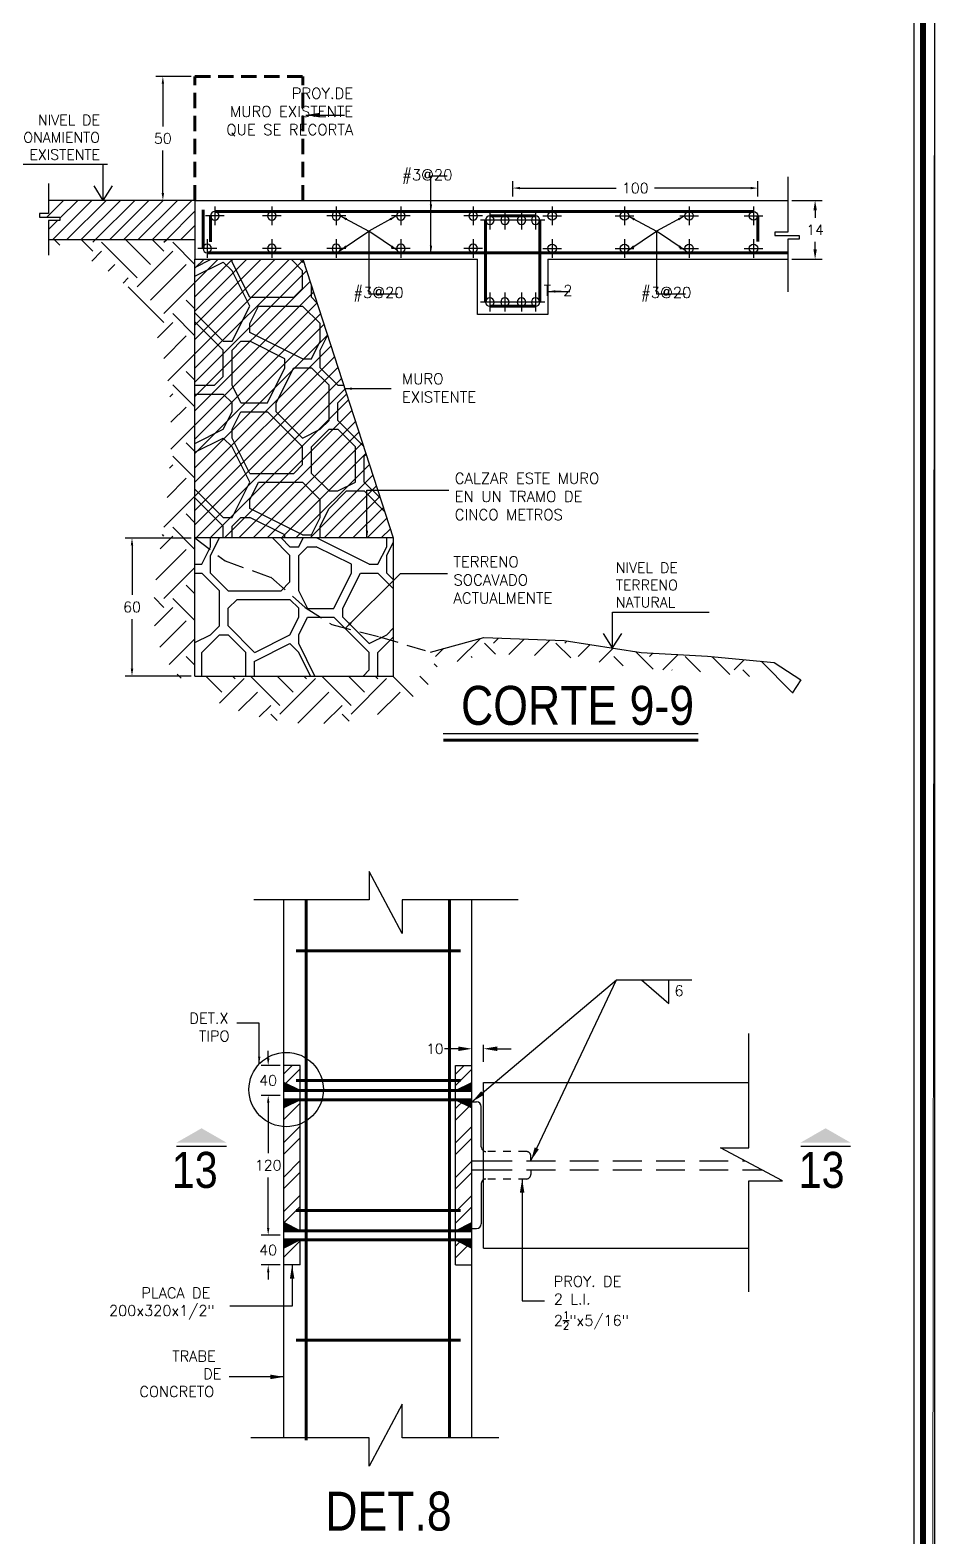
# Model space of a CAD drawing. Header units: millimetres. Extents: x -478 to -58, y -79 to 80.
# Drawn here: x -359.53 to -347.75, y 34.3 to 53.93 of the extents above; entities that cross this region are included whole.
import ezdxf

# ---------------------------------------------------------------- set-up
doc = ezdxf.new("R2010")
doc.units = ezdxf.units.MM
doc.header["$MEASUREMENT"] = 0
doc.linetypes.add('DASHED2', pattern=[0.375, 0.25, -0.125])
doc.linetypes.add('HIDDEN', pattern=[0.375, 0.25, -0.125])
doc.layers.get('Defpoints').update_dxf_attribs({"color": 71})
for name, color, linetype in [('ACERO', 40, 'Continuous'), ('cimentacion', 2, 'Continuous'), ('L1', 1, 'Continuous'), ('MUROS', 4, 'Continuous'), ('texto', 5, 'Continuous')]:
    doc.layers.add(name, color=color, linetype=linetype)
doc.layers.add('cajones', color=150, linetype='Continuous', lineweight=0)
doc.styles.add('GRAN', font='swissck.ttf', dxfattribs={"height": 0.3})
doc.styles.add('PEQ', font='simplex.shx', dxfattribs={"height": 0.09})
doc.styles.add('ROMANS', font='simplex.shx')
doc.dimstyles.new('STANDARD$0', dxfattribs={"dimtxt": 0.135, "dimasz": 0.095, "dimexe": 0.09, "dimexo": 0.05, "dimgap": 0.09, "dimtad": 0, "dimtih": 1, "dimtoh": 1, "dimdec": 0, "dimlfac": 100, "dimzin": 0, "dimdsep": 46, "dimtxsty": 'ROMANS', "dimcen": 0.09, "dimclrd": 1, "dimclre": 1, "dimclrt": 5, "dimadec": 0, "dimazin": 0, "dimtfac": 1, "dimtdec": 0, "dimtofl": 0, "dimtmove": 0, "dimatfit": 1, "dimfxl": 1, "dimtolj": 1, "dimtzin": 0, "dimarcsym": 0})
doc.dimstyles.new('STANDARD$7', dxfattribs={"dimtxt": 0.6, "dimasz": 0.09, "dimexe": 0.18, "dimexo": 0.0625, "dimgap": 0.09, "dimtad": 0, "dimtih": 1, "dimtoh": 1, "dimzin": 0, "dimdsep": 46, "dimtxsty": 'PEQ', "dimcen": 0.09, "dimclrd": 1, "dimclre": 1, "dimadec": 0, "dimazin": 0, "dimtfac": 1, "dimtdec": 4, "dimtofl": 0, "dimtmove": 0, "dimatfit": 1, "dimfxl": 1, "dimtolj": 1, "dimtzin": 0, "dimarcsym": 0})
pattern_1 = [(45, (19.0091, -2.66514), (-0.092807765, 0.092807765), [])]
pattern_2 = [(45, (19.0091, -2.66514), (6e-17, 0.9280777), [0.65625, -0.65625]), (45, (18.8351, -2.4911), (6e-17, 0.9280777), [0.65625, -0.65625]), (45, (18.66107, -2.3171), (6e-17, 0.9280777), [0.65625, -0.65625]), (135, (18.66107, -2.2011), (-0.9280777, 1e-16), [0.65625, -0.65625]), (135, (18.8351, -2.0271), (-0.9280777, 1e-16), [0.65625, -0.65625]), (135, (19.0091, -1.8531), (-0.9280777, 1e-16), [0.65625, -0.65625])]
pattern_3 = [(45, (113.16486, 4.5333), (-0.22413075, 0.22413075), []), (45, (113.31428, 4.5333), (-0.22413075, 0.22413075), [])]

# ---------------------------------------------------------------- blocks, each defined once
blk = doc.blocks.new('VAR')
at = {"layer": 'ACERO', "color": 4}
for p, q in [((-0.121, 0), (0.121, 0)), ((0, 0.121), (0, -0.121))]:
    blk.add_line(p, q, dxfattribs=at)
at = {"layer": 'ACERO'}
blk.add_circle((0, 0), 0.0548, dxfattribs=at)
blk = doc.blocks.new('*D224')
at = {"layer": 'Defpoints', "color": 0}
for p in [(-349.664, 51.711), (-349.309, 51.711), (-349.664, 50.943)]:
    blk.add_point(p, dxfattribs=at)
at = {"layer": 'texto', "color": 1, "lineweight": -2}
for p, q in [((-349.614, 51.711), (-349.219, 51.711)), ((-349.309, 51.581), (-349.309, 51.482)), ((-349.309, 51.073), (-349.309, 51.172)), ((-349.614, 50.943), (-349.219, 50.943))]:
    blk.add_line(p, q, dxfattribs=at)
at = {"layer": 'texto', "color": 1}
for points in [[(-349.331, 51.581), (-349.287, 51.581), (-349.309, 51.711)], [(-349.331, 51.073), (-349.287, 51.073), (-349.309, 50.943)]]:
    blk.add_solid(points, dxfattribs=at)
at = {"layer": 'texto', "insert": (-349.309, 51.327), "char_height": 0.09, "attachment_point": 5, "style": 'PEQ'}
blk.add_mtext('\\A1;{\\H1.4444x;14}', dxfattribs=at)
blk = doc.blocks.new('*D225')
at = {"layer": 'Defpoints', "color": 0}
for p in [(-357.804, 53.324), (-357.386, 53.324), (-357.386, 51.711)]:
    blk.add_point(p, dxfattribs=at)
at = {"layer": 'L1', "color": 1, "lineweight": -2}
for p, q in [((-357.436, 53.324), (-357.894, 53.324)), ((-357.804, 53.229), (-357.804, 52.675)), ((-357.804, 51.806), (-357.804, 52.36)), ((-357.436, 51.711), (-357.894, 51.711))]:
    blk.add_line(p, q, dxfattribs=at)
at = {"layer": 'L1', "color": 1}
for points in [[(-357.82, 53.229), (-357.788, 53.229), (-357.804, 53.324)], [(-357.82, 51.806), (-357.788, 51.806), (-357.804, 51.711)]]:
    blk.add_solid(points, dxfattribs=at)
at = {"layer": 'L1', "color": 5, "insert": (-357.804, 52.517), "char_height": 0.135, "attachment_point": 5, "style": 'ROMANS'}
blk.add_mtext('\\A1;50', dxfattribs=at)
blk = doc.blocks.new('*D226')
at = {"layer": 'Defpoints', "color": 0}
for p in [(-350.055, 51.871), (-353.248, 51.711), (-350.055, 51.711)]:
    blk.add_point(p, dxfattribs=at)
at = {"layer": 'L1', "color": 1, "lineweight": -2}
for p, q in [((-353.248, 51.761), (-353.248, 51.961)), ((-353.153, 51.871), (-351.902, 51.871)), ((-350.15, 51.871), (-351.401, 51.871)), ((-350.055, 51.761), (-350.055, 51.961))]:
    blk.add_line(p, q, dxfattribs=at)
at = {"layer": 'L1', "color": 1}
for points in [[(-353.153, 51.886), (-353.153, 51.855), (-353.248, 51.871)], [(-350.15, 51.886), (-350.15, 51.855), (-350.055, 51.871)]]:
    blk.add_solid(points, dxfattribs=at)
at = {"layer": 'L1', "color": 5, "insert": (-351.652, 51.871), "char_height": 0.135, "attachment_point": 5, "style": 'ROMANS'}
blk.add_mtext('\\A1;100', dxfattribs=at)
blk = doc.blocks.new('*D227')
at = {"layer": 'Defpoints', "color": 0}
for p in [(-358.206, 47.312), (-357.386, 47.312), (-357.386, 45.513)]:
    blk.add_point(p, dxfattribs=at)
at = {"layer": 'L1', "color": 1, "lineweight": -2}
for p, q in [((-357.436, 47.312), (-358.296, 47.312)), ((-358.206, 47.217), (-358.206, 46.57)), ((-358.206, 45.608), (-358.206, 46.255)), ((-357.436, 45.513), (-358.296, 45.513))]:
    blk.add_line(p, q, dxfattribs=at)
at = {"layer": 'L1', "color": 1}
for points in [[(-358.222, 47.217), (-358.19, 47.217), (-358.206, 47.312)], [(-358.222, 45.608), (-358.19, 45.608), (-358.206, 45.513)]]:
    blk.add_solid(points, dxfattribs=at)
at = {"layer": 'L1', "color": 5, "insert": (-358.206, 46.413), "char_height": 0.135, "attachment_point": 5, "style": 'ROMANS'}
blk.add_mtext('\\A1;60', dxfattribs=at)
blk = doc.blocks.new('*D244')
at = {"layer": 'Defpoints', "color": 0}
for p in [(-353.778, 40.658), (-353.778, 40.425), (-353.629, 40.425)]:
    blk.add_point(p, dxfattribs=at)
at = {"layer": 'texto', "color": 1, "lineweight": -2}
for p, q in [((-353.958, 40.658), (-354.138, 40.658)), ((-353.778, 40.488), (-353.778, 40.708)), ((-353.629, 40.488), (-353.629, 40.708)), ((-353.449, 40.658), (-353.269, 40.658))]:
    blk.add_line(p, q, dxfattribs=at)
at = {"layer": 'texto', "color": 1}
for points in [[(-353.958, 40.688), (-353.958, 40.628), (-353.778, 40.658)], [(-353.449, 40.688), (-353.449, 40.628), (-353.629, 40.658)]]:
    blk.add_solid(points, dxfattribs=at)
at = {"layer": 'texto', "insert": (-354.261, 40.658), "char_height": 0.09, "attachment_point": 5, "style": 'PEQ'}
blk.add_mtext('\\A1;{\\H1.4444x;10}', dxfattribs=at)
blk = doc.blocks.new('*D245')
at = {"layer": 'Defpoints', "color": 0}
for p in [(-356.432, 40.44), (-356.227, 40.44), (-356.227, 40.051)]:
    blk.add_point(p, dxfattribs=at)
at = {"layer": 'L1', "color": 1, "lineweight": -2}
for p, q in [((-356.277, 40.44), (-356.522, 40.44)), ((-356.432, 40.535), (-356.432, 40.63)), ((-356.277, 40.051), (-356.522, 40.051)), ((-356.432, 39.956), (-356.432, 39.861))]:
    blk.add_line(p, q, dxfattribs=at)
at = {"layer": 'L1', "color": 1}
for points in [[(-356.448, 40.535), (-356.416, 40.535), (-356.432, 40.44)], [(-356.448, 39.956), (-356.416, 39.956), (-356.432, 40.051)]]:
    blk.add_solid(points, dxfattribs=at)
at = {"layer": 'L1', "color": 5, "insert": (-356.432, 40.245), "char_height": 0.135, "attachment_point": 5, "style": 'ROMANS'}
blk.add_mtext('\\A1;40', dxfattribs=at)
blk = doc.blocks.new('*D246')
at = {"layer": 'Defpoints', "color": 0}
for p in [(-356.227, 38.23), (-356.432, 37.841), (-356.227, 37.841)]:
    blk.add_point(p, dxfattribs=at)
at = {"layer": 'L1', "color": 1, "lineweight": -2}
for p, q in [((-356.432, 38.325), (-356.432, 38.42)), ((-356.277, 38.23), (-356.522, 38.23)), ((-356.277, 37.841), (-356.522, 37.841)), ((-356.432, 37.746), (-356.432, 37.651))]:
    blk.add_line(p, q, dxfattribs=at)
at = {"layer": 'L1', "color": 1}
for points in [[(-356.448, 38.325), (-356.416, 38.325), (-356.432, 38.23)], [(-356.448, 37.746), (-356.416, 37.746), (-356.432, 37.841)]]:
    blk.add_solid(points, dxfattribs=at)
at = {"layer": 'L1', "color": 5, "insert": (-356.432, 38.036), "char_height": 0.135, "attachment_point": 5, "style": 'ROMANS'}
blk.add_mtext('\\A1;40', dxfattribs=at)
blk = doc.blocks.new('*D247')
at = {"layer": 'Defpoints', "color": 0}
for p in [(-356.287, 40.051), (-356.432, 38.23), (-356.287, 38.23)]:
    blk.add_point(p, dxfattribs=at)
at = {"layer": 'L1', "color": 1, "lineweight": -2}
for p, q in [((-356.337, 40.051), (-356.522, 40.051)), ((-356.432, 39.956), (-356.432, 39.298)), ((-356.432, 38.325), (-356.432, 38.983)), ((-356.337, 38.23), (-356.522, 38.23))]:
    blk.add_line(p, q, dxfattribs=at)
at = {"layer": 'L1', "color": 1}
for points in [[(-356.448, 39.956), (-356.416, 39.956), (-356.432, 40.051)], [(-356.448, 38.325), (-356.416, 38.325), (-356.432, 38.23)]]:
    blk.add_solid(points, dxfattribs=at)
at = {"layer": 'L1', "color": 5, "insert": (-356.432, 39.14), "char_height": 0.135, "attachment_point": 5, "style": 'ROMANS'}
blk.add_mtext('\\A1;120', dxfattribs=at)

msp = doc.modelspace()

# ---------------------------------------------------------------- hatches: boundary and pattern name
at = {"layer": 'L1'}
h = msp.add_hatch(dxfattribs=at)
h.set_pattern_fill('ANSI31', color=256, scale=1.05, style=0)
h.set_pattern_definition(pattern_1)
h.paths.add_polyline_path([(-357.38572, 51.19549), (-357.38572, 51.71068), (-359.29367, 51.71068), (-359.29367, 51.53877), (-359.41215, 51.53877), (-359.41215, 51.49341), (-359.14772, 51.49341), (-359.14772, 51.44805), (-359.29367, 51.44805), (-359.29367, 51.19549)])
h = msp.add_hatch(dxfattribs=at)
h.set_pattern_fill('EARTH', color=256, scale=2.625, angle=45, style=0)
h.set_pattern_definition(pattern_2)
edge = h.paths.add_edge_path()
edge.add_line((-357.38572, 50.94316), (-357.38572, 51.19549))
edge.add_line((-357.38572, 51.19549), (-359.29367, 51.19549))
edge.add_spline(control_points=[(-359.29367, 51.19549), (-358.953, 51.04155), (-357.5015, 50.38561), (-357.68189, 47.93906), (-358.19859, 45.10969), (-355.3226, 44.54333), (-354.371, 45.37943), (-354.21915, 45.51285)], knot_values=[0, 0, 0, 0, 1.07417212, 4.57683931, 5.91785035, 9.12739516, 9.73679273, 9.73679273, 9.73679273, 9.73679273], degree=3, periodic=0)
edge.add_line((-354.21915, 45.51285), (-357.38572, 45.51285))
edge.add_line((-357.38572, 45.51285), (-357.38572, 50.94316))
h = msp.add_hatch(dxfattribs=at)
h.set_pattern_fill('MOSAIC', color=256, scale=2.29425, style=0, pattern_type=2)
h.set_pattern_definition([(0, (20.615, -2.5504), (2.29425, 2.29425), [0.1147125, -0.1147125, 0.229425, -1.8354]), (0, (19.6974, -2.4357), (2.29425, 2.29425), [0.573562, -1.720687]), (0, (19.5827, -2.321), (2.29425, 2.29425), [0.573562, -1.720687]), (0, (20.615, -1.7474), (2.29425, 2.29425), [0.114712, -2.179537]), (0, (19.468, -1.518), (2.29425, 2.29425), [0.344137, -1.950112]), (0, (19.468, -1.4033), (2.29425, 2.29425), [0.344137, -1.950112]), (0, (20.8445, -1.2886), (2.29425, 2.29425), [0.688275, -1.605975]), (0, (20.7298, -1.1739), (2.29425, 2.29425), [0.688275, -1.605975]), (0, (20.1562, -0.9444), (2.29425, 2.29425), [0.229425, -2.064825]), (0, (20.271, -0.8297), (2.29425, 2.29425), [0.114712, -2.179537]), (0, (19.2385, -0.6003), (2.29425, 2.29425), [0.1147125, -0.1147125, 0.1147125, -1.9501125]), (90, (19.2385, -1.0592), (-2.29425, 2.29425), [0.344137, -1.950112]), (90, (19.3532, -1.8621), (-2.29425, 2.29425), [0.1147125, -0.229425, 0.1147125, -0.229425, 0.45885, -1.147125]), (90, (19.5827, -0.4856), (-2.29425, 2.29425), [0.114712, -2.179537]), (90, (19.9268, -1.518), (-2.29425, 2.29425), [0.114712, -2.179537]), (90, (20.0415, -0.9444), (-2.29425, 2.29425), [0.114712, -2.179537]), (90, (20.271, -2.2063), (-2.29425, 2.29425), [0.229425, -2.064825]), (90, (20.3856, -2.321), (-2.29425, 2.29425), [0.344137, -1.950112]), (90, (20.5004, -0.9444), (-2.29425, 2.29425), [0.229425, -0.1147125, 0.229425, -1.7206875]), (90, (20.615, -1.6327), (-2.29425, 2.29425), [0.45885, -1.8354]), (90, (20.7298, -1.6327), (-2.29425, 2.29425), [0.229425, -2.064825]), (90, (20.9592, -2.4357), (-2.29425, 2.29425), [0.45885, -1.8354]), (90, (21.074, -2.4357), (-2.29425, 2.29425), [0.344137, -1.950112]), (45, (20.1562, -2.321), (3e-16, 2.29425), [0.162228, -3.082332]), (45, (20.5004, -1.7474), (3e-16, 2.29425), [0.162228, -3.082332]), (45, (20.7298, -1.4033), (3e-16, 2.29425), [0.162228, -3.082332]), (45, (19.1238, -1.1739), (3e-16, 2.29425), [0.162228, -3.082332]), (45, (19.3532, -0.715), (3e-16, 2.29425), [0.162228, -3.082332]), (45, (20.3856, -1.9769), (3e-16, 2.29425), [0.324455, -2.920104]), (45, (20.615, -0.4856), (3e-16, 2.29425), [0.324455, -2.920104]), (135, (20.5004, -2.6651), (-2.29425, 3e-16), [0.324455, -2.920104]), (135, (20.615, -2.5504), (-2.29425, 3e-16), [0.324455, -2.920104]), (135, (20.9592, -1.9769), (-2.29425, 3e-16), [0.324455, -2.920104]), (135, (20.615, -1.1739), (-2.29425, 3e-16), [0.324455, -2.920104]), (135, (20.7298, -1.1739), (-2.29425, 3e-16), [0.324455, -2.920104]), (135, (20.271, -1.8621), (-2.29425, 3e-16), [0.486684, -2.757876]), (135, (21.074, -1.9769), (-2.29425, 3e-16), [0.486684, -2.757876]), (135, (20.271, -1.9769), (-2.29425, 3e-16), [0.648912, -2.595648]), (135, (19.2385, -0.6003), (-2.29425, 3e-16), [0.648912, -2.595648]), (135, (19.2385, -0.715), (-2.29425, 3e-16), [0.648912, -2.595648]), (135, (19.3532, -1.9769), (-2.29425, 3e-16), [0.162228, -3.082332]), (135, (19.3532, -1.4033), (-2.29425, 3e-16), [0.162228, -3.082332]), (26.56505, (20.7298, -2.5504), (2.29425, 9e-10), [0.256505, -4.873594]), (26.56505, (20.2709, -1.8621), (2.29425, 9e-10), [0.256505, -4.873594]), (26.56505, (21.0739, -2.0916), (2.29425, 9e-10), [0.51301, -4.617089]), (26.56505, (21.0739, -1.9769), (2.29425, 9e-10), [0.51301, -4.617089]), (63.43495, (20.3856, -0.8297), (1e-10, 2.29425), [0.256497, -2.5649715, 0.512994, -1.795636]), (63.43495, (19.2385, -1.7474), (1e-10, 2.29425), [0.256505, -4.873594]), (63.43495, (19.5827, -2.6651), (1e-10, 2.29425), [0.256505, -4.873594]), (63.43495, (19.3532, -1.7474), (1e-10, 2.29425), [0.256505, -4.873594]), (63.43495, (20.5004, -0.715), (1e-10, 2.29425), [0.256505, -4.873594]), (63.43495, (20.3856, -0.8297), (1e-10, 2.29425), [0.256505, -4.873594]), (63.43495, (19.9268, -1.4033), (1e-10, 2.29425), [0.51301, -4.617089]), (63.43495, (19.8121, -1.4033), (1e-10, 2.29425), [0.51301, -4.617089]), (116.56505, (19.4679, -1.4033), (-9e-10, 2.29425), [0.256505, -4.873594]), (116.56505, (19.5827, -2.4357), (-9e-10, 2.29425), [0.51301, -4.617089]), (116.56505, (19.5827, -2.321), (-9e-10, 2.29425), [0.51301, -4.617089]), (153.43495, (20.0415, -0.8297), (-2.29425, 1e-10), [0.51301, -4.617089]), (153.43495, (20.2709, -0.8297), (-2.29425, 1e-10), [0.769515, -4.360584])])
h.paths.add_polyline_path([(-357.38572, 47.31231), (-354.80321, 47.31231), (-355.98168, 50.94316), (-357.38572, 50.94316)])
h = msp.add_hatch(dxfattribs=at)
h.set_pattern_fill('ANSI31', color=256, scale=1.05, style=0)
h.set_pattern_definition(pattern_1)
h.paths.add_polyline_path([(-357.38572, 47.31231), (-354.80321, 47.31231), (-355.98168, 50.94316), (-357.38572, 50.94316)])
h = msp.add_hatch(dxfattribs=at)
h.set_pattern_fill('MOSAIC', color=256, scale=2.29425, style=0, pattern_type=2)
h.set_pattern_definition([(0, (51.3074, 8.539), (2.29425, 2.29425), [0.1147125, -0.1147125, 0.229425, -1.8354]), (0, (50.3897, 8.6537), (2.29425, 2.29425), [0.573562, -1.720687]), (0, (50.275, 8.7684), (2.29425, 2.29425), [0.573562, -1.720687]), (0, (51.3074, 9.342), (2.29425, 2.29425), [0.114712, -2.179537]), (0, (50.1603, 9.5714), (2.29425, 2.29425), [0.344137, -1.950112]), (0, (50.1603, 9.686), (2.29425, 2.29425), [0.344137, -1.950112]), (0, (51.5369, 9.8008), (2.29425, 2.29425), [0.688275, -1.605975]), (0, (51.4222, 9.9155), (2.29425, 2.29425), [0.688275, -1.605975]), (0, (50.8486, 10.145), (2.29425, 2.29425), [0.229425, -2.064825]), (0, (50.9633, 10.2597), (2.29425, 2.29425), [0.114712, -2.179537]), (0, (49.931, 10.489), (2.29425, 2.29425), [0.1147125, -0.1147125, 0.1147125, -1.9501125]), (90, (49.931, 10.0302), (-2.29425, 2.29425), [0.344137, -1.950112]), (90, (50.0456, 9.2273), (-2.29425, 2.29425), [0.1147125, -0.229425, 0.1147125, -0.229425, 0.45885, -1.147125]), (90, (50.275, 10.6038), (-2.29425, 2.29425), [0.114712, -2.179537]), (90, (50.6192, 9.5714), (-2.29425, 2.29425), [0.114712, -2.179537]), (90, (50.7339, 10.145), (-2.29425, 2.29425), [0.114712, -2.179537]), (90, (50.9633, 8.8831), (-2.29425, 2.29425), [0.229425, -2.064825]), (90, (51.078, 8.7684), (-2.29425, 2.29425), [0.344137, -1.950112]), (90, (51.1927, 10.145), (-2.29425, 2.29425), [0.229425, -0.1147125, 0.229425, -1.7206875]), (90, (51.3074, 9.4567), (-2.29425, 2.29425), [0.45885, -1.8354]), (90, (51.4222, 9.4567), (-2.29425, 2.29425), [0.229425, -2.064825]), (90, (51.6516, 8.6537), (-2.29425, 2.29425), [0.45885, -1.8354]), (90, (51.7663, 8.6537), (-2.29425, 2.29425), [0.344137, -1.950112]), (45, (50.8486, 8.7684), (3e-16, 2.29425), [0.162228, -3.082332]), (45, (51.1927, 9.342), (3e-16, 2.29425), [0.162228, -3.082332]), (45, (51.4222, 9.6861), (3e-16, 2.29425), [0.162228, -3.082332]), (45, (49.8162, 9.9155), (3e-16, 2.29425), [0.162228, -3.082332]), (45, (50.0456, 10.3744), (3e-16, 2.29425), [0.162228, -3.082332]), (45, (51.078, 9.1125), (3e-16, 2.29425), [0.324455, -2.920104]), (45, (51.3074, 10.6038), (3e-16, 2.29425), [0.324455, -2.920104]), (135, (51.1927, 8.4243), (-2.29425, 3e-16), [0.324455, -2.920104]), (135, (51.3074, 8.539), (-2.29425, 3e-16), [0.324455, -2.920104]), (135, (51.6516, 9.1125), (-2.29425, 3e-16), [0.324455, -2.920104]), (135, (51.3074, 9.9155), (-2.29425, 3e-16), [0.324455, -2.920104]), (135, (51.4222, 9.9155), (-2.29425, 3e-16), [0.324455, -2.920104]), (135, (50.9633, 9.2273), (-2.29425, 3e-16), [0.486684, -2.757876]), (135, (51.7663, 9.1125), (-2.29425, 3e-16), [0.486684, -2.757876]), (135, (50.9633, 9.1125), (-2.29425, 3e-16), [0.648912, -2.595648]), (135, (49.9309, 10.4891), (-2.29425, 3e-16), [0.648912, -2.595648]), (135, (49.9309, 10.3744), (-2.29425, 3e-16), [0.648912, -2.595648]), (135, (50.0456, 9.1125), (-2.29425, 3e-16), [0.162228, -3.082332]), (135, (50.0456, 9.6861), (-2.29425, 3e-16), [0.162228, -3.082332]), (26.56505, (51.4222, 8.539), (2.29425, 9e-10), [0.256505, -4.873594]), (26.56505, (50.9633, 9.2273), (2.29425, 9e-10), [0.256505, -4.873594]), (26.56505, (51.7663, 8.9978), (2.29425, 9e-10), [0.51301, -4.617089]), (26.56505, (51.7663, 9.1125), (2.29425, 9e-10), [0.51301, -4.617089]), (63.43495, (51.078, 10.2597), (1e-10, 2.29425), [0.256497, -2.5649715, 0.512994, -1.795636]), (63.43495, (49.9309, 9.342), (1e-10, 2.29425), [0.256505, -4.873594]), (63.43495, (50.275, 8.4243), (1e-10, 2.29425), [0.256505, -4.873594]), (63.43495, (50.0456, 9.342), (1e-10, 2.29425), [0.256505, -4.873594]), (63.43495, (51.1927, 10.3744), (1e-10, 2.29425), [0.256505, -4.873594]), (63.43495, (51.078, 10.2597), (1e-10, 2.29425), [0.256505, -4.873594]), (63.43495, (50.6192, 9.6861), (1e-10, 2.29425), [0.51301, -4.617089]), (63.43495, (50.5045, 9.6861), (1e-10, 2.29425), [0.51301, -4.617089]), (116.56505, (50.1603, 9.6861), (-9e-10, 2.29425), [0.256505, -4.873594]), (116.56505, (50.275, 8.6537), (-9e-10, 2.29425), [0.51301, -4.617089]), (116.56505, (50.275, 8.7684), (-9e-10, 2.29425), [0.51301, -4.617089]), (153.43495, (50.7339, 10.2597), (-2.29425, 1e-10), [0.51301, -4.617089]), (153.43495, (50.9633, 10.2597), (-2.29425, 1e-10), [0.769515, -4.360584])])
h.paths.add_polyline_path([(-354.80321, 47.31231), (-357.38572, 47.31231), (-356.99322, 47.01295), (-356.39836, 46.79996), (-355.9494, 46.40761), (-355.60147, 46.1834), (-354.98416, 46.02646), (-354.80321, 45.97138)])
h.paths.add_polyline_path([(-355.9494, 46.40761), (-356.39836, 46.79996), (-356.99322, 47.01295), (-357.38572, 47.31231), (-357.38572, 45.51285), (-354.80321, 45.51285), (-354.80321, 45.97138), (-354.98416, 46.02646), (-355.60147, 46.1834)])
h = msp.add_hatch(dxfattribs=at)
h.set_pattern_fill('EARTH', color=256, scale=2.625, angle=45, style=0)
h.set_pattern_definition(pattern_2)
h.paths.add_polyline_path([(-352.57542, 45.97516), (-353.6257, 46.0159), (-354.32027, 45.82438), (-354.25537, 45.62444), (-353.60129, 45.80479), (-352.59542, 45.76578), (-351.5982, 45.61333), (-350.72538, 45.56205), (-349.91347, 45.48572), (-349.60994, 45.28956), (-349.49596, 45.46593), (-349.84265, 45.68999), (-350.70939, 45.77147), (-351.57613, 45.82239)])
h = msp.add_hatch(dxfattribs=at)
h.set_pattern_fill('ANSI32', color=256, scale=0.84525, style=0)
h.set_pattern_definition(pattern_3)
h.paths.add_polyline_path([(-356.01413, 40.43986), (-356.22704, 40.43986), (-356.22704, 40.1137), (-356.01413, 40.1137)])
h.paths.add_polyline_path([(-356.22704, 39.99295), (-356.22704, 38.28793), (-356.01413, 38.28793), (-356.01413, 39.99295)])
h.paths.add_polyline_path([(-356.01413, 38.16718), (-356.22704, 38.16718), (-356.22704, 37.84103), (-356.01413, 37.84103)])
h = msp.add_hatch(dxfattribs=at)
h.set_pattern_fill('ANSI32', color=256, scale=0.84525, style=0)
h.set_pattern_definition(pattern_3)
h.paths.add_polyline_path([(-353.77794, 40.43986), (-353.99085, 40.43986), (-353.99085, 40.1137), (-353.77794, 40.1137)])
h.paths.add_polyline_path([(-353.99085, 38.28793), (-353.77794, 38.28793), (-353.77794, 39.99295), (-353.99085, 39.99295)])
h.paths.add_polyline_path([(-353.99085, 37.84103), (-353.77794, 37.84103), (-353.77794, 38.16718), (-353.99085, 38.16718)])
for points in [[(-356.01413, 40.1137), (-356.22704, 40.21853), (-356.22704, 40.1137)], [(-353.77794, 40.21853), (-353.77794, 40.1137), (-353.99085, 40.1137)], [(-356.22704, 39.88813), (-356.22704, 39.99295), (-356.01413, 39.99295)], [(-353.77794, 39.88813), (-353.77794, 39.99295), (-353.99085, 39.99295)], [(-356.22704, 38.39276), (-356.22704, 38.28793), (-356.01413, 38.28793)], [(-353.77794, 38.39276), (-353.77794, 38.28793), (-353.99085, 38.28793)], [(-356.22704, 38.06236), (-356.22704, 38.16718), (-356.01413, 38.16718)], [(-353.77794, 38.06236), (-353.77794, 38.16718), (-353.99085, 38.16718)]]:
    msp.add_hatch(color=256, dxfattribs=at).paths.add_polyline_path(points)

# ---------------------------------------------------------------- linework, layer by layer
at = {"layer": 'ACERO', "lineweight": 100}
for p, q in [((-357.28072, 51.0826), (-357.28072, 51.58837)), ((-357.18366, 51.50824), (-357.18366, 51.16898)), ((-357.12822, 51.56368), (-350.11079, 51.56368)), ((-353.54614, 51.50817), (-352.94955, 51.50817)), ((-350.05535, 51.50824), (-350.05535, 51.17364)), ((-357.22528, 51.02716), (-349.66401, 51.02716)), ((-353.77794, 40.1137), (-356.22704, 40.1137)), ((-353.77794, 39.99295), (-356.22704, 39.99295)), ((-353.77794, 38.28793), (-356.22704, 38.28793)), ((-353.77794, 38.16718), (-356.22704, 38.16718))]:
    msp.add_line(p, q, dxfattribs=at)
at = {"layer": 'ACERO', "color": 3, "lineweight": 100}
for p, q in [((-355.93576, 42.59765), (-355.93576, 35.55768)), ((-354.06962, 42.59765), (-354.06962, 35.5882)), ((-356.0693, 41.93383), (-353.92601, 41.93383)), ((-356.0693, 40.24333), (-353.92601, 40.24333)), ((-356.0693, 38.55283), (-353.92601, 38.55283)), ((-356.0693, 36.86233), (-353.92601, 36.86233))]:
    msp.add_line(p, q, dxfattribs=at)
at = {"layer": 'ACERO', "lineweight": 100}
for points in [[(-353.60196, 50.38593), (-353.60196, 51.45273)], [(-352.89411, 51.45273), (-352.89411, 50.38593)], [(-352.94955, 50.33049), (-353.54614, 50.33049)]]:
    msp.add_lwpolyline(points, dxfattribs=at)
at = {"layer": 'cajones'}
msp.add_line((-347.78228, 27.53702), (-347.74963, 60.03704), dxfattribs=at)
at = {"layer": 'cimentacion', "linetype": 'DASHED2', "ltscale": 0.2}
for p, q in [((-353.07157, 39.31977), (-353.59643, 39.31977)), ((-353.0112, 39.19864), (-353.0112, 39.25939)), ((-353.0112, 39.08225), (-353.0112, 39.02149)), ((-353.07157, 38.96112), (-353.59643, 38.96112))]:
    msp.add_line(p, q, dxfattribs=at)
at = {"layer": 'cimentacion', "linetype": 'DASHED2', "ltscale": 1.5}
for p, q in [((-353.62942, 39.19864), (-350.22363, 39.19864)), ((-353.62942, 39.08225), (-350.00448, 39.08225))]:
    msp.add_line(p, q, dxfattribs=at)
at = {"layer": 'cimentacion', "linetype": 'DASHED2', "ltscale": 0.2}
for centre, start, end in [((-353.59643, 39.38014), 236.880267, 270), ((-353.07157, 39.25939), 0, 90), ((-353.59643, 38.90074), 90, 123.119733), ((-353.07157, 39.02149), 270, 0)]:
    msp.add_arc(centre, 0.06037, start, end, dxfattribs=at)
at = {"layer": 'L1', "linetype": 'HIDDEN', "lineweight": 100, "ltscale": 0.8}
for p, q in [((-357.38572, 51.71068), (-357.38572, 53.32401)), ((-357.38572, 53.32401), (-355.98168, 53.32401)), ((-355.98168, 51.71068), (-355.98168, 53.32401))]:
    msp.add_line(p, q, dxfattribs=at)
at = {"layer": 'L1'}
for p, q in [((-357.38572, 51.71068), (-359.29367, 51.71068)), ((-355.12211, 51.30946), (-355.12211, 50.49419)), ((-351.37502, 51.30946), (-351.37502, 50.49419)), ((-357.38572, 51.19549), (-359.29367, 51.19549)), ((-357.38572, 50.94316), (-355.98168, 50.94316)), ((-357.38572, 47.31231), (-357.38572, 50.94316)), ((-355.98168, 50.94316), (-354.80321, 47.31231)), ((-355.12211, 50.49419), (-354.74441, 50.49419)), ((-351.37502, 50.49419), (-350.99732, 50.49419)), ((-349.49596, 45.46593), (-349.60994, 45.28956)), ((-354.68723, 42.15779), (-355.11706, 42.96706)), ((-355.11706, 42.96706), (-355.11706, 42.59765)), ((-355.11706, 42.59765), (-356.61931, 42.59765)), ((-353.17649, 42.59765), (-354.68723, 42.59765)), ((-354.68723, 42.59765), (-354.68723, 42.15779)), ((-351.57049, 41.55495), (-351.2157, 41.248)), ((-351.2157, 41.248), (-351.2157, 41.55495)), ((-350.17401, 39.36849), (-350.17401, 40.85505)), ((-356.01413, 40.1137), (-356.22704, 40.21853)), ((-353.99085, 40.1137), (-353.77794, 40.21853)), ((-356.01413, 39.99295), (-356.22704, 39.88813)), ((-353.99085, 39.99295), (-353.77794, 39.88813)), ((-349.73415, 38.93866), (-350.54342, 39.36849)), ((-350.54342, 39.36849), (-350.17401, 39.36849)), ((-350.17401, 37.491), (-350.17401, 38.93866)), ((-350.17401, 38.93866), (-349.73415, 38.93866)), ((-356.01413, 38.28793), (-356.22704, 38.39276)), ((-353.99085, 38.28793), (-353.77794, 38.39276)), ((-356.01413, 38.16718), (-356.22704, 38.06236)), ((-353.99085, 38.16718), (-353.77794, 38.06236)), ((-354.68723, 36.02805), (-355.11706, 35.21878)), ((-354.68723, 35.5882), (-354.68723, 36.02805)), ((-355.11706, 35.5882), (-356.65645, 35.5882)), ((-355.11706, 35.21878), (-355.11706, 35.5882)), ((-353.42984, 35.5882), (-354.68723, 35.5882))]:
    msp.add_line(p, q, dxfattribs=at)
for points in [[(-359.29367, 51.93144), (-359.29367, 51.53877), (-359.41215, 51.53877), (-359.41215, 51.49341), (-359.14772, 51.49341), (-359.14772, 51.44805), (-359.29367, 51.44805), (-359.29367, 50.99579)], [(-349.66401, 52.0152), (-349.66401, 51.29668), (-349.83373, 51.29668), (-349.83373, 51.25131), (-349.51806, 51.25131), (-349.51806, 51.20595), (-349.66401, 51.20595), (-349.66401, 50.51736)], [(-354.32027, 45.82438), (-353.6257, 46.0159), (-352.57542, 45.97516), (-351.57613, 45.82239), (-350.70939, 45.77147), (-349.84265, 45.68999), (-349.49596, 45.46593)]]:
    msp.add_lwpolyline(points, dxfattribs=at)
at = {"layer": 'L1', "linetype": 'HIDDEN'}
msp.add_lwpolyline([(-357.38572, 47.31231), (-356.99322, 47.01295), (-356.39836, 46.79996), (-355.9494, 46.40761), (-355.60147, 46.1834), (-354.98416, 46.02646), (-354.32027, 45.82438)], dxfattribs=at)
at = {"layer": 'L1'}
msp.add_circle((-356.19788, 40.12683), 0.48449, dxfattribs=at)
at = {"layer": 'MUROS'}
for p, q in [((-357.38572, 51.71068), (-349.66401, 51.71068)), ((-357.38572, 51.71068), (-357.38572, 50.94316)), ((-357.38572, 50.94316), (-353.70696, 50.94316)), ((-352.78911, 50.94316), (-349.66401, 50.94316)), ((-357.38572, 45.51285), (-357.38572, 47.31231)), ((-354.80321, 47.31231), (-357.38572, 47.31231)), ((-354.80321, 47.31231), (-354.80321, 45.51285)), ((-357.38572, 45.51285), (-354.80321, 45.51285)), ((-356.22704, 40.43986), (-356.22704, 42.59765)), ((-353.77794, 40.43986), (-353.77794, 42.59765)), ((-356.22704, 35.5882), (-356.22704, 37.84103)), ((-353.77794, 35.5882), (-353.77794, 37.84103))]:
    msp.add_line(p, q, dxfattribs=at)
msp.add_lwpolyline([(-352.78911, 50.94316), (-352.78911, 50.22549), (-353.70696, 50.22549), (-353.70696, 50.94316)], dxfattribs=at)
at = {"layer": 'texto'}
for p, q in [((-358.52428, 52.17886), (-360.37565, 52.17886)), ((-358.5812, 51.71068), (-358.5812, 52.17886)), ((-358.5812, 51.71068), (-358.70063, 51.90105)), ((-358.5812, 51.71068), (-358.46178, 51.90105)), ((-351.94713, 45.87911), (-351.94713, 46.34728)), ((-351.94713, 46.34728), (-350.69109, 46.34728)), ((-351.94713, 45.87911), (-352.06655, 46.06948)), ((-351.94713, 45.87911), (-351.8277, 46.06948)), ((-354.15241, 44.76517), (-350.83143, 44.76517)), ((-356.01413, 40.43986), (-356.22704, 40.43986)), ((-356.22704, 37.84103), (-356.22704, 40.43986)), ((-356.01413, 38.28793), (-356.01413, 40.43986)), ((-353.99085, 37.84103), (-353.99085, 40.43986)), ((-353.99085, 40.43986), (-353.77794, 40.43986)), ((-353.77794, 37.84103), (-353.77794, 40.43986)), ((-353.62942, 40.22009), (-350.17401, 40.22009)), ((-353.62942, 38.06079), (-353.62942, 40.22009)), ((-353.77794, 39.96538), (-353.71718, 39.96538)), ((-353.65681, 39.38014), (-353.65681, 39.905)), ((-356.97601, 39.38518), (-357.62482, 39.38518)), ((-348.84846, 39.38518), (-349.49726, 39.38518)), ((-353.65681, 38.90074), (-353.65681, 38.37588)), ((-353.77794, 38.31551), (-353.71718, 38.31551)), ((-356.01413, 37.84103), (-356.01413, 38.16718)), ((-353.62942, 38.06079), (-350.17401, 38.06079)), ((-356.01413, 37.84103), (-356.22704, 37.84103)), ((-353.99085, 37.84103), (-353.77794, 37.84103))]:
    msp.add_line(p, q, dxfattribs=at)
at = {"layer": 'texto', "color": 3}
for p, q in [((-353.77794, 39.19864), (-353.62942, 39.19864)), ((-353.77794, 39.08225), (-353.62942, 39.08225))]:
    msp.add_line(p, q, dxfattribs=at)
at = {"layer": 'texto', "color": 7}
msp.add_lwpolyline([(-391.25023, 1.65615), (-391.25023, 67.49957), (-347.75458, 67.49957), (-347.75458, 1.65615)], close=True, dxfattribs=at)
at = {"layer": 'texto', "const_width": 0.07718}
msp.add_lwpolyline([(-391.102, 66.46207), (-391.102, 2.74941, 0.41421356), (-390.21449, 1.86189), (-348.79208, 1.86189, 0.41421356), (-347.90457, 2.74941), (-347.90457, 66.46207, 0.41421356), (-348.79208, 67.34958), (-390.21449, 67.34958, 0.41421356)], format="xyb", close=True, dxfattribs=at)
at = {"layer": 'texto'}
msp.add_lwpolyline([(-390.98624, 66.46207), (-390.98624, 2.74941, 0.41421356), (-390.21449, 1.97766), (-348.79208, 1.97766, 0.41421356), (-348.02033, 2.74941), (-348.02033, 66.46207, 0.41421356), (-348.79208, 67.23382), (-390.21449, 67.23382, 0.41421356)], format="xyb", close=True, dxfattribs=at)
at = {"layer": 'texto', "const_width": 0.03947}
msp.add_lwpolyline([(-354.15241, 44.68), (-350.83143, 44.68)], dxfattribs=at)
at = {"layer": 'texto'}
for centre, start, end in [((-353.71718, 39.905), 360, 90), ((-353.59643, 39.38014), 180, 236.880267), ((-353.59643, 38.90074), 123.119733, 180), ((-353.71718, 38.37588), 270, 0)]:
    msp.add_arc(centre, 0.06037, start, end, dxfattribs=at)
for points in [[(-356.97601, 39.43586), (-357.30041, 39.62209), (-357.62482, 39.43586)], [(-348.84846, 39.43586), (-349.17286, 39.62209), (-349.49726, 39.43586)]]:
    msp.add_solid(points, dxfattribs=at)

# ---------------------------------------------------------------- block references
at = {"layer": 'ACERO', "yscale": 1.011279776930213, "zscale": 1.011279776930169}
for p, xscale in [((-357.12822, 51.50824), -1.011279776930533), ((-356.38528, 51.50824), -1.011279776930533), ((-355.54528, 51.50824), -1.011279776930533), ((-354.70528, 51.50824), -1.011279776930533), ((-353.76241, 51.50824), -1.011279776930533), ((-352.73367, 51.50824), 1.011279776930533), ((-351.79079, 51.50824), 1.011279776930533), ((-350.95079, 51.50824), 1.011279776930533), ((-353.54614, 51.45273), -1.011279776930533), ((-353.34891, 51.45273), -1.011279776930533), ((-353.13286, 51.45273), -1.011279776930533), ((-352.94955, 51.45273), -1.011279776930533), ((-357.22528, 51.0826), -1.011279776930533), ((-356.38528, 51.0826), -1.011279776930533), ((-355.54528, 51.0826), -1.011279776930533), ((-354.70528, 51.0826), -1.011279776930533), ((-353.76241, 51.0826), -1.011279776930533), ((-352.73367, 51.0826), 1.011279776930533), ((-351.79079, 51.0826), 1.011279776930533), ((-350.95079, 51.0826), 1.011279776930533), ((-350.11079, 51.0826), 1.011279776930533), ((-353.54614, 50.38593), -1.011279776930533), ((-353.34891, 50.38593), -1.011279776930533), ((-353.13286, 50.38593), -1.011279776930533), ((-352.94955, 50.38593), -1.011279776930533)]:
    msp.add_blockref('VAR', p, dxfattribs=dict(at, xscale=xscale))
at = {"layer": 'ACERO', "lineweight": 100, "xscale": 1.011279776930533, "yscale": 1.011279776930213, "zscale": 1.011279776930169}
msp.add_blockref('VAR', (-350.11079, 51.50824), dxfattribs=at)

# ---------------------------------------------------------------- texts
at = {"layer": 'L1', "color": 5, "char_height": 0.135, "style": 'ROMANS'}
for insert, attachment_point in [((-351.35451, 52.77764), 4), ((-354.40852, 52.08992), 4), ((-355.42018, 51.40427), 4), ((-352.19417, 50.52113), 4), ((-355.69562, 48.67474), 4), ((-353.80638, 44.2212), 4), ((-350.10227, 44.18839), 4), ((-349.35227, 44.18839), 4), ((-358.12804, 43.58515), 6), ((-356.00389, 43.72144), 6), ((-348.19565, 40.2551), 4), ((-350.71648, 38.52004), 4), ((-357.57764, 38.39866), 6), ((-352.34335, 38.47003), 4), ((-356.55693, 37.93024), 6), ((-355.47812, 37.93024), 6)]:
    msp.add_mtext('\\A1;', dxfattribs=dict(at, insert=insert, attachment_point=attachment_point))
at = {"layer": 'texto', "style": 'GRAN'}
for s, height, p in [('CORTE 9-9', 0.50726, (-353.92046, 44.87825)), ('13', 0.468852, (-357.68746, 38.84551)), ('13', 0.468852, (-349.52371, 38.84551)), ('DET.8', 0.50726, (-355.68896, 34.38056))]:
    msp.add_text(s, height=height, dxfattribs=at).set_placement(p)
at = {"layer": 'texto', "style": 'PEQ'}
for s, insert, char_height, attachment_point in [('\\A1;PROY.DE\\PMURO EXISTENTE\\PQUE SE RECORTA', (-355.32515, 52.86205), 0.14175, 6), ('NIVEL DE \\PESTACIONAMIENTO\\PEXISTENTE', (-358.62346, 52.53111), 0.1346625, 6), ('\\A1;#3@20', (-354.03176, 52.01901), 0.14175, 6), ('\\A1;#3@20', (-354.66724, 50.48698), 0.14175, 6), ('\\A1;T-2', (-352.46928, 50.53647), 0.14175, 6), ('\\A1;#3@20', (-350.92015, 50.48698), 0.14175, 6), ('NIVEL DE \\PTERRENO\\PNATURAL', (-351.90488, 46.69954), 0.134663, 4), ('\\A1;6', (-351.14089, 41.41312), 0.138561, 4), ('\\A1;\\pi-0.54105;DET.X\\P\\pi-0.41568;TIPO', (-356.91796, 40.93921), 0.1385606, 4), ('\\A1;PROY. DE \\P2 L.I. \\P2{\\H0.7x;\\S1/2;}"x5/16"  ', (-352.71278, 37.34965), 0.1385606, 4), ('\\A1;\\pi-1.0293;PLACA DE\\P\\pi-1.4516;200x320x1/2"', (-357.05392, 37.33882), 0.1385606, 4), ('\\A1;\\pi-0.62682;TRABE \\P\\pi-0.22434;DE \\P\\pi-1.0557;CONCRETO', (-357.05392, 36.42291), 0.1385606, 4)]:
    msp.add_mtext(s, dxfattribs=dict(at, insert=insert, char_height=char_height, attachment_point=attachment_point))
at = {"layer": 'texto', "char_height": 0.14175, "width": 7.6408455, "attachment_point": 1, "style": 'PEQ'}
for s, insert in [('MURO\\PEXISTENTE', (-354.68952, 49.45691)), ('CALZAR ESTE MURO\\PEN UN TRAMO DE\\PCINCO METROS', (-354.0031, 48.16042)), ('TERRENO\\PSOCAVADO\\PACTUALMENTE', (-354.01989, 47.07253))]:
    msp.add_mtext(s, dxfattribs=dict(at, insert=insert))

# ---------------------------------------------------------------- dimensions: what is measured, and where the dimension line sits
at = {"layer": 'L1'}
for base, p1, p2, angle, text, picture, middle in [((-357.80389, 53.32401), (-357.38572, 51.71068), (-357.38572, 53.32401), 90, '50', '*D225', (-357.80389, 52.51734)), ((-358.20615, 47.31231), (-357.38572, 45.51285), (-357.38572, 47.31231), 90, '60', '*D227', (-358.20615, 46.41258)), ((-356.43185, 40.43986), (-356.22704, 40.05064), (-356.22704, 40.43986), 90, '40', '*D245', (-356.43185, 40.24525)), ((-356.43185, 38.23024), (-356.28742, 40.05064), (-356.28742, 38.23024), 90, '120', '*D247', (-356.43185, 39.14044)), ((-356.43185, 37.84103), (-356.22704, 38.23024), (-356.22704, 37.84103), 270, '40', '*D246', (-356.43185, 38.03563))]:
    dim = msp.add_linear_dim(base=base, p1=p1, p2=p2, angle=angle, text=text, dimstyle='STANDARD$0', dxfattribs=at)
    dim.commit()
    dim.dimension.update_dxf_attribs({"geometry": picture, "text_midpoint": middle})
dim = msp.add_linear_dim(base=(-350.05535, 51.8705), p1=(-353.24785, 51.71068), p2=(-350.05535, 51.71068), text='100', dimstyle='STANDARD$0', dxfattribs=at)
dim.commit()
dim.dimension.update_dxf_attribs({"geometry": '*D226', "text_midpoint": (-351.6516, 51.8705)})
at = {"layer": 'texto'}
dim = msp.add_linear_dim(base=(-349.30902, 51.71068), p1=(-349.66401, 50.94316), p2=(-349.66401, 51.71068), angle=90, text='{\\H1.4444x;14}', dimstyle='STANDARD$0', override={"dimtxt": 0.09, "dimasz": 0.13, "dimtxsty": 'PEQ', "dimclrt": 256}, dxfattribs=at)
dim.commit()
dim.dimension.update_dxf_attribs({"geometry": '*D224', "text_midpoint": (-349.30902, 51.32692)})
dim = msp.add_linear_dim(base=(-353.77794, 40.65777), p1=(-353.62942, 40.42514), p2=(-353.77794, 40.42514), text='{\\H1.4444x;10}', dimstyle='STANDARD$0', override={"dimtxt": 0.135, "dimasz": 0.18, "dimexe": 0.05, "dimexo": 0.0625, "dimgap": 0.03, "dimtxsty": 'PEQ', "dimclrt": 256}, dxfattribs=at)
dim.commit()
dim.dimension.update_dxf_attribs({"geometry": '*D244', "text_midpoint": (-354.26079, 40.65777)})

# ---------------------------------------------------------------- leaders
at = {"layer": 'L1'}
for points in [[(-354.31215, 51.56368), (-354.31215, 52.02928), (-354.09925, 52.02928)], [(-354.31215, 51.02716), (-354.31215, 52.02928), (-354.09925, 52.02928)], [(-352.78911, 50.52372), (-352.50583, 50.52372)], [(-355.43458, 49.25755), (-354.83007, 49.25755)], [(-355.14561, 47.31231), (-355.14561, 47.93667), (-354.07861, 47.93667)], [(-355.42344, 46.13814), (-354.71065, 46.85159), (-354.09883, 46.85159)], [(-356.54968, 40.45995), (-356.54968, 40.99325), (-356.83887, 40.99325)]]:
    msp.add_leader(points, dimstyle='STANDARD$0', dxfattribs=at)
for points in [[(-355.4952, 51.50824), (-355.12195, 51.30935)], [(-354.76072, 51.50824), (-355.12195, 51.30935)], [(-351.74811, 51.50824), (-351.37486, 51.30935)], [(-351.00624, 51.50824), (-351.37486, 51.30935)], [(-355.4952, 51.05734), (-355.12211, 51.30946)], [(-354.74871, 51.05734), (-355.12211, 51.30946)], [(-351.74811, 51.05734), (-351.37502, 51.30946)], [(-351.00162, 51.05734), (-351.37502, 51.30946)]]:
    msp.add_leader(points, dimstyle='STANDARD$7', override={"dimtxt": 0.135, "dimasz": 0.095, "dimexe": 0.09, "dimexo": 0.05, "dimdec": 0, "dimlfac": 100, "dimtxsty": 'ROMANS', "dimclrt": 5, "dimtdec": 0}, dxfattribs=at)
at = {"layer": 'texto'}
for points in [[(-355.94294, 52.82146), (-355.43916, 52.82146)], [(-353.77794, 39.96538), (-351.89773, 41.55495), (-350.91489, 41.55495)], [(-353.0112, 39.19864), (-351.89773, 41.55495)], [(-353.12466, 38.96112), (-353.12466, 37.37221), (-352.83385, 37.37221)], [(-356.12059, 37.84103), (-356.12059, 37.3065), (-356.93393, 37.3065)], [(-356.22572, 36.38324), (-356.94248, 36.38324)]]:
    msp.add_leader(points, dimstyle='STANDARD$7', override={"dimtxt": 0.135, "dimasz": 0.18, "dimexe": 0.05, "dimgap": 0.03, "dimdec": 0, "dimlfac": 100, "dimclrt": 256, "dimtdec": 0}, dxfattribs=at)

doc.saveas('drawing.dxf')
